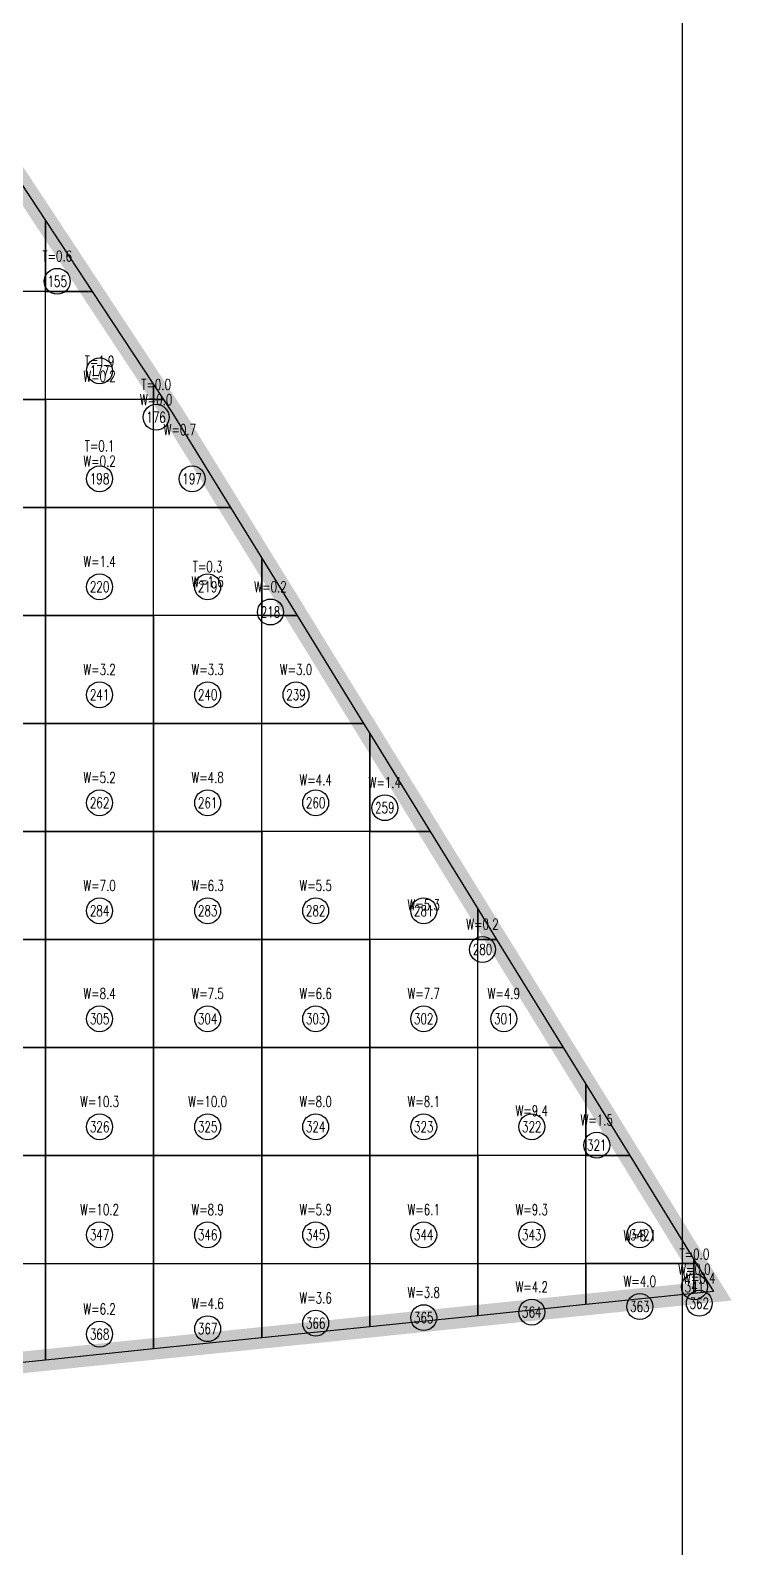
# Model space of a CAD drawing. Extents: x 4283 to 40403, y 1134 to 1764.
# Drawn here: x 12026 to 12055.5, y 1576.5 to 1640.3 of the extents above; entities that cross this region are included whole.
import ezdxf
from ezdxf.enums import TextEntityAlignment as Align

# ---------------------------------------------------------------- set-up
doc = ezdxf.new("R2010")
doc.units = 0
for name, color, linetype in [('tdz_13-2方格网', 2, 'Continuous'), ('tdz_13-2方格网计算', 7, 'Continuous'), ('tdz_土方计算图', 7, 'Continuous'), ('tdz_格田', 6, 'Continuous')]:
    doc.layers.add(name, color=color, linetype=linetype)
doc.styles.add('GLandNum', font='txt_____.ttf', dxfattribs={"width": 0.7, "height": 0.5})

msp = doc.modelspace()

# ---------------------------------------------------------------- linework, layer by layer
at = {"layer": 'tdz_13-2方格网', "linetype": 'Continuous'}
for points in [[(12026.684, 1632.298, 3088.855), (12026.684, 1629.315, 3088.965), (12022.138, 1629.315, 3089.1), (12022.138, 1633.86, 3088.853), (12025.654, 1633.86, 3088.809)], [(12028.65, 1629.315, 3088.943), (12026.684, 1629.315, 3088.965), (12026.684, 1632.298, 3088.855)], [(12022.138, 1629.315, 3089.1), (12022.138, 1624.769, 3089.495), (12026.684, 1624.769, 3089.255), (12026.684, 1629.315, 3088.965)], [(12031.229, 1625.4, 3089.057), (12031.229, 1624.769, 3089.071), (12026.684, 1624.769, 3089.255), (12026.684, 1629.315, 3088.965), (12028.65, 1629.315, 3088.943)], [(12031.645, 1624.769, 3089.075), (12031.229, 1624.769, 3089.071), (12031.229, 1625.4, 3089.057)], [(12022.138, 1624.769, 3089.495), (12022.138, 1620.224, 3089.675), (12026.684, 1620.224, 3089.437), (12026.684, 1624.769, 3089.255)], [(12026.684, 1624.769, 3089.255), (12026.684, 1620.224, 3089.437), (12031.229, 1620.224, 3089.263), (12031.229, 1624.769, 3089.071)], [(12031.229, 1624.769, 3089.071), (12031.645, 1624.769, 3089.075), (12031.991, 1624.243, 3089.091), (12034.466, 1620.224, 3089.19), (12031.229, 1620.224, 3089.263)], [(12022.138, 1620.224, 3089.675), (12022.138, 1615.678, 3089.817), (12026.684, 1615.678, 3089.585), (12026.684, 1620.224, 3089.437)], [(12026.684, 1620.224, 3089.437), (12026.684, 1615.678, 3089.585), (12031.229, 1615.678, 3089.475), (12031.229, 1620.224, 3089.263)], [(12035.775, 1618.099, 3089.242), (12035.775, 1615.678, 3089.332), (12031.229, 1615.678, 3089.475), (12031.229, 1620.224, 3089.263), (12034.466, 1620.224, 3089.19)], [(12037.265, 1615.678, 3089.301), (12035.775, 1615.678, 3089.332), (12035.775, 1618.099, 3089.242)], [(12022.138, 1615.678, 3089.817), (12022.138, 1611.133, 3089.925), (12026.684, 1611.133, 3089.799), (12026.684, 1615.678, 3089.585)], [(12026.684, 1615.678, 3089.585), (12026.684, 1611.133, 3089.799), (12031.229, 1611.133, 3089.691), (12031.229, 1615.678, 3089.475)], [(12031.229, 1615.678, 3089.475), (12031.229, 1611.133, 3089.691), (12035.775, 1611.133, 3089.5), (12035.775, 1615.678, 3089.332)], [(12035.775, 1615.678, 3089.332), (12037.265, 1615.678, 3089.301), (12040.064, 1611.133, 3089.413), (12035.775, 1611.133, 3089.5)], [(12022.138, 1611.133, 3089.925), (12022.138, 1606.587, 3090.068), (12026.684, 1606.587, 3089.992), (12026.684, 1611.133, 3089.799)], [(12026.684, 1611.133, 3089.799), (12026.684, 1606.587, 3089.992), (12031.229, 1606.587, 3089.905), (12031.229, 1611.133, 3089.691)], [(12031.229, 1611.133, 3089.691), (12031.229, 1606.587, 3089.905), (12035.775, 1606.587, 3089.669), (12035.775, 1611.133, 3089.5)], [(12040.32, 1610.717, 3089.423), (12040.32, 1606.587, 3089.576), (12035.775, 1606.587, 3089.669), (12035.775, 1611.133, 3089.5), (12040.064, 1611.133, 3089.413)], [(12042.863, 1606.587, 3089.525), (12040.32, 1606.587, 3089.576), (12040.32, 1610.717, 3089.423)], [(12022.138, 1606.587, 3090.068), (12022.138, 1602.042, 3090.269), (12026.684, 1602.042, 3090.188), (12026.684, 1606.587, 3089.992)], [(12026.684, 1606.587, 3089.992), (12026.684, 1602.042, 3090.188), (12031.229, 1602.042, 3090.097), (12031.229, 1606.587, 3089.905)], [(12031.229, 1606.587, 3089.905), (12031.229, 1602.042, 3090.097), (12035.775, 1602.042, 3089.842), (12035.775, 1606.587, 3089.669)], [(12035.775, 1606.587, 3089.669), (12035.775, 1602.042, 3089.842), (12040.32, 1602.042, 3089.745), (12040.32, 1606.587, 3089.576)], [(12044.865, 1603.335, 3089.605), (12044.865, 1602.042, 3089.653), (12040.32, 1602.042, 3089.745), (12040.32, 1606.587, 3089.576), (12042.863, 1606.587, 3089.525)], [(12045.662, 1602.042, 3089.636), (12044.865, 1602.042, 3089.653), (12044.865, 1603.335, 3089.605)], [(12022.138, 1602.042, 3090.269), (12022.138, 1597.496, 3090.471), (12026.684, 1597.496, 3090.389), (12026.684, 1602.042, 3090.188)], [(12026.684, 1602.042, 3090.188), (12026.684, 1597.496, 3090.389), (12031.229, 1597.496, 3090.253), (12031.229, 1602.042, 3090.097)], [(12031.229, 1602.042, 3090.097), (12031.229, 1597.496, 3090.253), (12035.775, 1597.496, 3090.035), (12035.775, 1602.042, 3089.842)], [(12035.775, 1602.042, 3089.842), (12035.775, 1597.496, 3090.035), (12040.32, 1597.496, 3089.914), (12040.32, 1602.042, 3089.745)], [(12040.32, 1602.042, 3089.745), (12040.32, 1597.496, 3089.914), (12044.865, 1597.496, 3089.821), (12044.865, 1602.042, 3089.653)], [(12044.865, 1602.042, 3089.653), (12045.662, 1602.042, 3089.636), (12048.461, 1597.496, 3089.748), (12044.865, 1597.496, 3089.821)], [(12022.138, 1597.496, 3090.471), (12022.138, 1592.951, 3090.659), (12026.684, 1592.951, 3090.59), (12026.684, 1597.496, 3090.389)], [(12026.684, 1597.496, 3090.389), (12026.684, 1592.951, 3090.59), (12031.229, 1592.951, 3090.516), (12031.229, 1597.496, 3090.253)], [(12031.229, 1597.496, 3090.253), (12031.229, 1592.951, 3090.516), (12035.775, 1592.951, 3090.33), (12035.775, 1597.496, 3090.035)], [(12035.775, 1597.496, 3090.035), (12035.775, 1592.951, 3090.33), (12040.32, 1592.951, 3089.994), (12040.32, 1597.496, 3089.914)], [(12040.32, 1597.496, 3089.914), (12040.32, 1592.951, 3089.994), (12044.865, 1592.951, 3089.99), (12044.865, 1597.496, 3089.821)], [(12049.411, 1595.953, 3089.785), (12049.411, 1592.951, 3089.897), (12044.865, 1592.951, 3089.99), (12044.865, 1597.496, 3089.821), (12048.461, 1597.496, 3089.748)], [(12051.26, 1592.951, 3089.859), (12049.411, 1592.951, 3089.897), (12049.411, 1595.953, 3089.785)], [(12022.138, 1592.951, 3090.659), (12022.138, 1588.406, 3090.738), (12026.684, 1588.406, 3090.691), (12026.684, 1592.951, 3090.59)], [(12026.684, 1592.951, 3090.59), (12026.684, 1588.406, 3090.691), (12031.229, 1588.406, 3090.471), (12031.229, 1592.951, 3090.516)], [(12031.229, 1592.951, 3090.516), (12031.229, 1588.406, 3090.471), (12035.775, 1588.406, 3090.188), (12035.775, 1592.951, 3090.33)], [(12035.775, 1592.951, 3090.33), (12035.775, 1588.406, 3090.188), (12040.32, 1588.406, 3089.997), (12040.32, 1592.951, 3089.994)], [(12040.32, 1592.951, 3089.994), (12040.32, 1588.406, 3089.997), (12044.865, 1588.406, 3089.991), (12044.865, 1592.951, 3089.99)], [(12044.865, 1592.951, 3089.99), (12044.865, 1588.406, 3089.991), (12049.411, 1588.406, 3089.995), (12049.411, 1592.951, 3089.897)], [(12053.956, 1588.572, 3089.967), (12053.956, 1588.406, 3089.974), (12049.411, 1588.406, 3089.995), (12049.411, 1592.951, 3089.897), (12051.26, 1592.951, 3089.859)], [(12022.138, 1583.882, 3090.786), (12022.138, 1588.406, 3090.738), (12026.684, 1588.406, 3090.691), (12026.684, 1584.348, 3090.676)], [(12026.684, 1584.348, 3090.676), (12026.684, 1588.406, 3090.691), (12031.229, 1588.406, 3090.471), (12031.229, 1584.815, 3090.567)], [(12031.229, 1584.815, 3090.567), (12031.229, 1588.406, 3090.471), (12035.775, 1588.406, 3090.188), (12035.775, 1585.281, 3090.457)], [(12035.775, 1585.281, 3090.457), (12035.775, 1588.406, 3090.188), (12040.32, 1588.406, 3089.997), (12040.32, 1585.747, 3090.348)], [(12040.32, 1585.747, 3090.348), (12040.32, 1588.406, 3089.997), (12044.865, 1588.406, 3089.991), (12044.865, 1586.214, 3090.239)], [(12044.865, 1586.214, 3090.239), (12044.865, 1588.406, 3089.991), (12049.411, 1588.406, 3089.995), (12049.411, 1586.68, 3090.129)], [(12049.411, 1586.68, 3090.129), (12049.411, 1588.406, 3089.995), (12053.956, 1588.406, 3089.974), (12053.956, 1587.146, 3090.02)], [(12054.059, 1588.406, 3089.971), (12053.956, 1588.406, 3089.974), (12053.956, 1588.572, 3089.967)], [(12053.956, 1588.406, 3089.974), (12054.059, 1588.406, 3089.971), (12054.782, 1587.231, 3090), (12053.956, 1587.146, 3090.02)]]:
    msp.add_polyline3d(points, close=True, dxfattribs=at)
at = {"layer": 'tdz_13-2方格网计算', "color": 7, "linetype": 'Continuous'}
for centre in [(12027.175, 1629.746), (12028.956, 1625.981), (12031.333, 1624.024), (12028.956, 1621.436), (12032.848, 1621.436), (12028.956, 1616.89), (12033.502, 1616.89), (12036.147, 1615.828), (12028.956, 1612.345), (12033.502, 1612.345), (12037.22, 1612.345), (12028.956, 1607.799), (12033.502, 1607.799), (12038.047, 1607.799), (12040.956, 1607.592), (12028.956, 1603.254), (12033.502, 1603.254), (12038.047, 1603.254), (12042.593, 1603.254), (12045.065, 1601.628), (12028.956, 1598.709), (12033.502, 1598.709), (12038.047, 1598.709), (12042.593, 1598.709), (12045.963, 1598.709), (12028.956, 1594.163), (12033.502, 1594.163), (12038.047, 1594.163), (12042.593, 1594.163), (12047.138, 1594.163), (12049.873, 1593.392), (12028.956, 1589.618), (12033.502, 1589.618), (12038.047, 1589.618), (12042.593, 1589.618), (12047.138, 1589.618), (12051.684, 1589.618), (12053.982, 1587.428), (12047.138, 1586.366), (12051.684, 1586.599), (12054.188, 1586.736), (12033.502, 1585.666), (12038.047, 1585.899), (12042.593, 1586.132), (12028.956, 1585.433)]:
    msp.add_circle(centre, 0.545, dxfattribs=at)
at = {"layer": 'tdz_土方计算图', "linetype": 'Continuous'}
msp.add_lwpolyline([(12053.46, 1674.092), (12053.46, 1514.092)], dxfattribs=at)
at = {"layer": 'tdz_格田', "linetype": 'Continuous', "lineweight": 60, "const_width": 0.909}
msp.add_lwpolyline([(11923.46, 1667.442), (11954.06, 1664.356), (12002.585, 1668.87), (12031.991, 1624.243), (12054.782, 1587.231), (11977.62, 1579.315), (11977.62, 1579.315), (11948.33, 1617.369), (11923.46, 1665.041)], dxfattribs=at)

# ---------------------------------------------------------------- texts
at = {"layer": 'tdz_13-2方格网计算', "color": 2, "linetype": 'Continuous', "style": 'GLandNum', "width": 0.7}
for s, p in [('T=0.6', (12027.175, 1630.806)), ('T=1.9', (12028.956, 1626.381)), ('T=0.0', (12031.333, 1625.403)), ('T=0.1', (12028.956, 1622.815)), ('T=0.3', (12033.502, 1617.738)), ('T=0.0', (12053.982, 1588.807))]:
    msp.add_text(s, height=0.4545, dxfattribs=at).set_placement(p, align=Align.MIDDLE_CENTER)
at = {"layer": 'tdz_13-2方格网计算', "color": 7, "linetype": 'Continuous', "style": 'GLandNum', "width": 0.7}
for s, p in [('155', (12027.175, 1629.746)), ('177', (12028.956, 1625.981)), ('176', (12031.333, 1624.024)), ('198', (12028.956, 1621.436)), ('197', (12032.848, 1621.436)), ('220', (12028.956, 1616.89)), ('219', (12033.502, 1616.89)), ('218', (12036.147, 1615.828)), ('241', (12028.956, 1612.345)), ('240', (12033.502, 1612.345)), ('239', (12037.22, 1612.345)), ('262', (12028.956, 1607.799)), ('261', (12033.502, 1607.799)), ('260', (12038.047, 1607.799)), ('259', (12040.956, 1607.592)), ('284', (12028.956, 1603.254)), ('283', (12033.502, 1603.254)), ('282', (12038.047, 1603.254)), ('281', (12042.593, 1603.254)), ('280', (12045.065, 1601.628)), ('305', (12028.956, 1598.709)), ('304', (12033.502, 1598.709)), ('303', (12038.047, 1598.709)), ('302', (12042.593, 1598.709)), ('301', (12045.963, 1598.709)), ('326', (12028.956, 1594.163)), ('325', (12033.502, 1594.163)), ('324', (12038.047, 1594.163)), ('323', (12042.593, 1594.163)), ('322', (12047.138, 1594.163)), ('321', (12049.873, 1593.392)), ('347', (12028.956, 1589.618)), ('346', (12033.502, 1589.618)), ('345', (12038.047, 1589.618)), ('344', (12042.593, 1589.618)), ('343', (12047.138, 1589.618)), ('342', (12051.684, 1589.618)), ('341', (12053.982, 1587.428)), ('363', (12051.684, 1586.599)), ('362', (12054.188, 1586.736)), ('365', (12042.593, 1586.132)), ('364', (12047.138, 1586.366)), ('368', (12028.956, 1585.433)), ('367', (12033.502, 1585.666)), ('366', (12038.047, 1585.899))]:
    msp.add_text(s, height=0.4545, dxfattribs=at).set_placement(p, align=Align.MIDDLE_CENTER)
at = {"layer": 'tdz_13-2方格网计算', "color": 173, "linetype": 'Continuous', "style": 'GLandNum', "width": 0.7}
for s, p in [('W=0.2', (12028.956, 1625.745)), ('W=0.0', (12031.333, 1624.766)), ('W=0.7', (12032.333, 1623.501)), ('W=0.2', (12028.956, 1622.178)), ('W=1.4', (12028.956, 1617.951)), ('W=1.6', (12033.502, 1617.102)), ('W=0.2', (12036.147, 1616.889)), ('W=3.2', (12028.956, 1613.406)), ('W=3.3', (12033.502, 1613.406)), ('W=3.0', (12037.22, 1613.406)), ('W=5.2', (12028.956, 1608.86)), ('W=4.8', (12033.502, 1608.86)), ('W=4.4', (12038.047, 1608.756)), ('W=1.4', (12040.956, 1608.652)), ('W=7.0', (12028.956, 1604.315)), ('W=6.3', (12033.502, 1604.315)), ('W=5.5', (12038.047, 1604.315)), ('W=5.3', (12042.593, 1603.502)), ('W=0.2', (12045.065, 1602.689)), ('W=8.4', (12028.956, 1599.769)), ('W=7.5', (12033.502, 1599.769)), ('W=6.6', (12038.047, 1599.769)), ('W=7.7', (12042.593, 1599.769)), ('W=4.9', (12045.963, 1599.769)), ('W=10.3', (12028.956, 1595.224)), ('W=10.0', (12033.502, 1595.224)), ('W=8.0', (12038.047, 1595.224)), ('W=8.1', (12042.593, 1595.224)), ('W=9.4', (12047.138, 1594.838)), ('W=1.5', (12049.873, 1594.452)), ('W=10.2', (12028.956, 1590.678)), ('W=8.9', (12033.502, 1590.678)), ('W=5.9', (12038.047, 1590.678)), ('W=6.1', (12042.593, 1590.678)), ('W=9.3', (12047.138, 1590.678)), ('W=8.1', (12051.684, 1589.583)), ('W=0.0', (12053.982, 1588.17)), ('W=4.2', (12047.138, 1587.426)), ('W=4.0', (12051.684, 1587.659)), ('W=0.4', (12054.188, 1587.797)), ('W=4.6', (12033.502, 1586.727)), ('W=3.6', (12038.047, 1586.96)), ('W=3.8', (12042.593, 1587.193)), ('W=6.2', (12028.956, 1586.493))]:
    msp.add_text(s, height=0.4545, dxfattribs=at).set_placement(p, align=Align.MIDDLE_CENTER)

doc.saveas('drawing.dxf')
